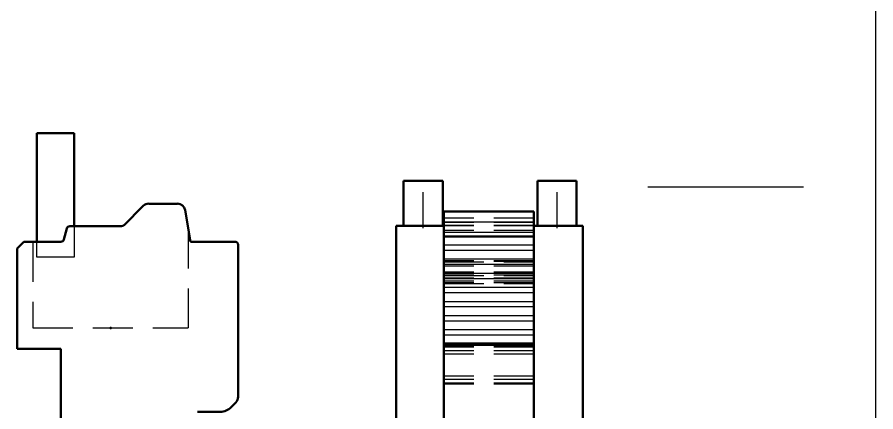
# Model space of a CAD drawing. Extents: x -891 to 6596, y -1 to 298.
# Drawn here: x -268.46 to -257.73, y 101.3 to 106.24 of the extents above; entities that cross this region are included whole.
import ezdxf

# ---------------------------------------------------------------- set-up
doc = ezdxf.new("R2010")
doc.units = 0
doc.header["$MEASUREMENT"] = 0
doc.linetypes.add('Center', pattern=[1.5, 0.45, -0.5, 0.05, -0.5])
doc.linetypes.add('DASHED', pattern=[0.75, 0.5, -0.25])
for name, color, linetype, lineweight in [('2d ConnectionPoints', 7, 'Continuous', 50), ('AM_0', 7, 'Continuous', 50), ('AM_4', 3, 'Continuous', 25), ('AM_7', 7, 'Center', 25), ('AM_9', 6, 'DASHED', 25)]:
    doc.layers.add(name, color=color, linetype=linetype, lineweight=lineweight)

msp = doc.modelspace()

# ---------------------------------------------------------------- linework, layer by layer
at = {"color": 40, "true_color": 0xf8d731}
msp.add_line((-257.748, 229.686), (-257.734, 54.882), dxfattribs=at)
msp.add_line((-258.639, 104.108), (-260.582, 104.108))
at = {"layer": '2d ConnectionPoints'}
for p in [(-263.389, 103.624), (-263.389, 103.624), (-263.389, 103.624), (-263.389, 103.624), (-261.716, 103.624), (-261.716, 103.624), (-261.716, 103.624), (-261.716, 103.624), (-267.294, 102.348), (-267.294, 102.348), (-267.294, 102.348), (-267.294, 102.348), (-267.294, 102.348), (-267.294, 102.348), (-267.294, 102.348), (-267.294, 102.348)]:
    msp.add_point(p, dxfattribs=at)
at = {"layer": 'AM_0'}
for p, q in [((-268.216, 104.787), (-267.749, 104.787)), ((-268.216, 104.787), (-268.216, 103.427)), ((-267.749, 104.787), (-267.749, 103.621)), ((-263.633, 104.188), (-263.633, 103.624)), ((-263.633, 104.188), (-263.144, 104.188)), ((-263.144, 103.624), (-263.144, 104.188)), ((-261.961, 104.188), (-261.961, 103.624)), ((-261.961, 104.188), (-261.471, 104.188)), ((-261.471, 103.624), (-261.471, 104.188)), ((-267.127, 103.632), (-266.885, 103.874)), ((-266.816, 103.903), (-266.459, 103.903)), ((-266.363, 103.822), (-266.293, 103.427)), ((-263.131, 103.806), (-263.131, 101.046)), ((-262.004, 103.806), (-263.131, 103.806)), ((-262.004, 103.806), (-262.004, 101.046)), ((-267.803, 103.621), (-267.155, 103.621)), ((-263.724, 103.624), (-263.724, 101.046)), ((-263.131, 103.624), (-263.724, 103.624)), ((-261.392, 103.624), (-262.004, 103.624)), ((-261.392, 103.624), (-261.392, 101.046)), ((-267.877, 103.455), (-267.84, 103.592)), ((-268.46, 103.344), (-268.378, 103.427)), ((-268.378, 103.427), (-267.915, 103.427)), ((-266.293, 103.427), (-265.739, 103.427)), ((-262.004, 103.493), (-263.131, 103.493)), ((-268.46, 102.086), (-268.46, 103.344)), ((-265.7, 103.388), (-265.7, 101.485)), ((-262.004, 102.154), (-263.131, 102.154)), ((-267.916, 102.086), (-268.46, 102.086)), ((-267.916, 101.046), (-267.916, 102.086)), ((-265.728, 101.417), (-265.785, 101.358)), ((-265.925, 101.299), (-266.206, 101.299))]:
    msp.add_line(p, q, dxfattribs=at)
for centre, radius, start, end in [((-266.816, 103.806), 0.0972, 90, 134.9988), ((-266.459, 103.806), 0.0972, 10, 90), ((-267.803, 103.582), 0.0389, 90, 164.9909), ((-267.155, 103.66), 0.0389, 270, 314.9988), ((-267.915, 103.465), 0.0389, 270, 344.9909), ((-265.739, 103.388), 0.0389, 0, 90), ((-265.798, 101.485), 0.0972, 315.9569, 0), ((-265.925, 101.493), 0.194, 270, 315.9569)]:
    msp.add_arc(centre, radius, start, end, dxfattribs=at)
at = {"layer": 'AM_4'}
for p, q in [((-262.004, 103.67), (-263.131, 103.67)), ((-262.004, 103.542), (-263.131, 103.542)), ((-262.004, 103.384), (-263.131, 103.384)), ((-262.004, 103.318), (-263.131, 103.318)), ((-262.004, 103.208), (-263.131, 103.208)), ((-262.004, 103.141), (-263.131, 103.141)), ((-262.004, 103.031), (-263.131, 103.031)), ((-262.004, 102.964), (-263.131, 102.964)), ((-262.004, 102.854), (-263.131, 102.854)), ((-262.004, 102.788), (-263.131, 102.788)), ((-262.004, 102.677), (-263.131, 102.677)), ((-262.004, 102.611), (-263.131, 102.611)), ((-262.004, 102.5), (-263.131, 102.5)), ((-262.004, 102.434), (-263.131, 102.434)), ((-262.004, 102.323), (-263.131, 102.323)), ((-262.004, 102.257), (-263.131, 102.257)), ((-262.004, 102.13), (-263.131, 102.13))]:
    msp.add_line(p, q, dxfattribs=at)
at = {"layer": 'AM_7'}
for p, q in [((-263.389, 103.596), (-263.389, 104.216)), ((-261.716, 103.596), (-261.716, 104.216))]:
    msp.add_line(p, q, dxfattribs=at)
at = {"layer": 'AM_9'}
for p, q in [((-267.749, 103.621), (-267.749, 103.232)), ((-262.004, 103.723), (-263.131, 103.723)), ((-262.004, 103.669), (-263.131, 103.669)), ((-262.004, 103.628), (-263.131, 103.628)), ((-262.004, 103.624), (-263.131, 103.624)), ((-266.322, 103.592), (-266.322, 102.348)), ((-262.004, 103.566), (-263.131, 103.566)), ((-268.266, 103.427), (-268.266, 102.348)), ((-268.216, 103.232), (-268.216, 103.427)), ((-267.749, 103.232), (-268.216, 103.232)), ((-262.004, 103.189), (-263.131, 103.189)), ((-262.004, 103.186), (-263.131, 103.186)), ((-262.004, 103.179), (-263.131, 103.179)), ((-263.131, 103.176), (-262.004, 103.176)), ((-262.004, 103.12), (-263.131, 103.12)), ((-262.004, 103.047), (-263.131, 103.047)), ((-262.004, 103.007), (-263.131, 103.007)), ((-262.004, 103.007), (-263.131, 103.007)), ((-263.131, 103.004), (-262.004, 103.004)), ((-262.004, 102.973), (-263.131, 102.973)), ((-262.004, 102.934), (-263.131, 102.934)), ((-262.004, 102.912), (-263.131, 102.912)), ((-263.131, 102.905), (-262.004, 102.905)), ((-268.266, 102.348), (-266.322, 102.348)), ((-262.004, 102.122), (-263.131, 102.122)), ((-262.004, 102.106), (-263.131, 102.106)), ((-262.004, 102.062), (-263.131, 102.062)), ((-262.004, 102.02), (-263.131, 102.02)), ((-262.004, 101.745), (-263.131, 101.745)), ((-262.004, 101.703), (-263.131, 101.703)), ((-262.004, 101.659), (-263.131, 101.659)), ((-262.004, 101.644), (-263.131, 101.644))]:
    msp.add_line(p, q, dxfattribs=at)

doc.saveas('drawing.dxf')
